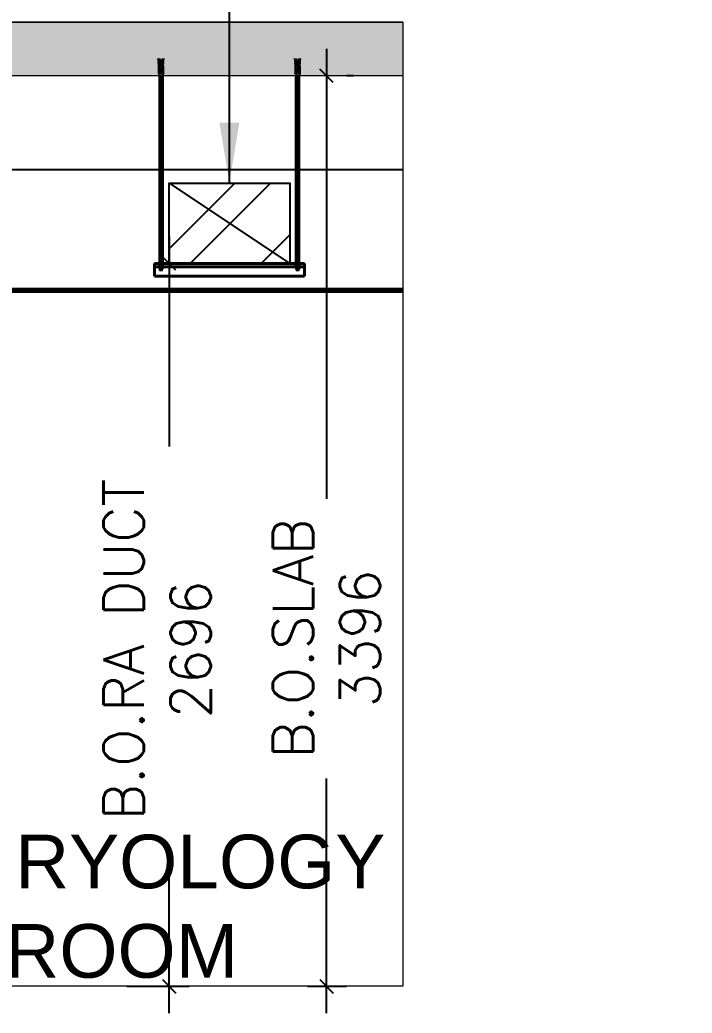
# Model space of a CAD drawing. Header units: millimetres. Extents: x 1327414 to 2139344, y -346496 to -91575.
# Drawn here: x 2136652 to 2139161, y -257392 to -253688 of the extents above; entities that cross this region are included whole.
import ezdxf

# ---------------------------------------------------------------- set-up
doc = ezdxf.new("R2010")
doc.units = ezdxf.units.MM
doc.header["$LTSCALE"] = 600
doc.header["$MEASUREMENT"] = 0
doc.header["$PDMODE"] = 35
doc.layers.add('HTL-COPPER PIPE', color=6, linetype='Continuous')
doc.layers.add('MEP_HVAC_DRAIN_PIPE', color=7, linetype='Continuous')
for name, color, linetype, lineweight in [('M_HVAC_DUCT SUPPORT', 16, 'Continuous', 20), ('MEP_HVAC_RA_DUCT', 1, 'Continuous', 9), ('MEP_HVAC_SUPPLY_AIR_DUCT', 3, 'Continuous', 30)]:
    doc.layers.add(name, color=color, linetype=linetype, lineweight=lineweight)
doc.styles.add('ARIAL', font='arial.ttf')
doc.dimstyles.get("Standard").update_dxf_attribs({"dimscale": 1.5, "dimtxt": 150, "dimasz": 150, "dimexe": 100, "dimexo": 100, "dimgap": 0.25, "dimtad": 0, "dimdec": 0, "dimzin": 0, "dimdsep": 46, "dimtxsty": 'ARIAL', "dimcen": 0.09, "dimdle": 100, "dimclrd": 7, "dimclre": 7, "dimclrt": 7, "dimadec": 0, "dimazin": 0, "dimtfac": 1, "dimtdec": 0, "dimtofl": 0, "dimtmove": 0, "dimatfit": 3, "dimfxl": 0, "dimtolj": 1, "dimtzin": 0, "dimarcsym": 0})
doc.dimstyles.new('TEXT', dxfattribs={"dimscale": 0, "dimtxt": 500, "dimasz": 100, "dimexe": 75, "dimexo": 100, "dimgap": 50, "dimtad": 0, "dimdec": 0, "dimzin": 0, "dimdsep": 46, "dimtxsty": 'ARIAL', "dimblk": 'OBLIQUE', "dimcen": 0.09, "dimdle": 100, "dimclrd": 256, "dimclre": 256, "dimclrt": 6, "dimadec": 0, "dimazin": 0, "dimtfac": 1, "dimtdec": 0, "dimtofl": 0, "dimtmove": 2, "dimatfit": 3, "dimfxl": 0, "dimfrac": 2, "dimtolj": 1, "dimtzin": 0, "dimarcsym": 0})

# ---------------------------------------------------------------- blocks, each defined once
blk = doc.blocks.new('*U187')
at = {"layer": 'M_HVAC_DUCT SUPPORT', "color": 8, "linetype": 'Continuous', "ltscale": 500}
for p, q in [((-73463.1, 602192.4), (-73464.7, 602201.7)), ((-73464.7, 602201.7), (-73461.2, 602198.1)), ((-73463.5, 602192.4), (-73442.3, 602192.4)), ((-73462.6, 602188.6), (-73463.5, 602192.4)), ((-73461.2, 602198.1), (-73457.5, 602200.9)), ((-73458.1, 602173.3), (-73459.6, 602193.5)), ((-73459.1, 602194.3, 51366.3), (-73446.7, 602194.3, 51366.3)), ((-73457.5, 602200.9), (-73455.7, 602197.4)), ((-73455.7, 602197.4), (-73453.4, 602167.7)), ((-73450.1, 602197.4), (-73452.4, 602167.7)), ((-73448.3, 602200.9), (-73450.1, 602197.4)), ((-73444.6, 602198.1), (-73448.3, 602200.9)), ((-73447.7, 602173.3), (-73446.2, 602193.5)), ((-73441.1, 602201.7), (-73444.6, 602198.1)), ((-73443.2, 602188.6), (-73442.3, 602192.4)), ((-73442.7, 602192.4), (-73441.1, 602201.7)), ((-72953.3, 602192.4), (-72955, 602201.7)), ((-72955, 602201.7), (-72951.5, 602198.1)), ((-72953.8, 602192.4), (-72932.6, 602192.4)), ((-72952.9, 602188.6), (-72953.8, 602192.4)), ((-72951.5, 602198.1), (-72947.8, 602200.9)), ((-72948.3, 602173.3), (-72949.9, 602193.5)), ((-72949.4, 602194.3, 51366.3), (-72937, 602194.3, 51366.3)), ((-72947.8, 602200.9), (-72946, 602197.4)), ((-72946, 602197.4), (-72943.7, 602167.7)), ((-72940.4, 602197.4), (-72942.7, 602167.7)), ((-72938.6, 602200.9), (-72940.4, 602197.4)), ((-72934.9, 602198.1), (-72938.6, 602200.9)), ((-72938, 602173.3), (-72936.5, 602193.5)), ((-72931.4, 602201.7), (-72934.9, 602198.1)), ((-72933.5, 602188.6), (-72932.6, 602192.4)), ((-72933, 602192.4), (-72931.4, 602201.7)), ((-73463.5, 602188.6), (-73442.3, 602188.6)), ((-73462.6, 602184.8), (-73463.5, 602188.6)), ((-73463.5, 602184.8), (-73442.3, 602184.8)), ((-73462.6, 602181), (-73463.5, 602184.8)), ((-73463.1, 602181), (-73442.7, 602181)), ((-73462.2, 602177.1), (-73463.1, 602181)), ((-73443.2, 602177.1), (-73462.6, 602177.1)), ((-73461.8, 602173.3), (-73462.6, 602177.1)), ((-73462.2, 602177.1), (-73443.6, 602177.1)), ((-73462.2, 602173.3), (-73443.6, 602173.3)), ((-73462.2, 602145.2), (-73462.2, 602173.3)), ((-73458.9, 602163.1), (-73446.9, 602164)), ((-73458.9, 602163.1), (-73458.1, 602164)), ((-73458.1, 602162.3), (-73458.9, 602163.1)), ((-73458.9, 602161.4), (-73446.9, 602162.3)), ((-73458.9, 602161.4), (-73458.1, 602162.3)), ((-73458.1, 602160.6), (-73458.9, 602161.4)), ((-73458.9, 602159.7), (-73446.9, 602160.6)), ((-73458.9, 602159.7), (-73458.1, 602160.6)), ((-73458.1, 602158.9), (-73458.9, 602159.7)), ((-73458.9, 602158.1), (-73446.9, 602158.9)), ((-73458.9, 602158.1), (-73458.1, 602158.9)), ((-73458.1, 602157.2), (-73458.9, 602158.1)), ((-73458.9, 602156.4), (-73446.9, 602157.2)), ((-73458.9, 602156.4), (-73458.1, 602157.2)), ((-73458.1, 602155.5), (-73458.9, 602156.4)), ((-73458.9, 602154.7), (-73446.9, 602155.5)), ((-73458.9, 602154.7), (-73458.1, 602155.5)), ((-73458.1, 602153.8), (-73458.9, 602154.7)), ((-73458.9, 602153), (-73446.9, 602153.8)), ((-73458.9, 602153), (-73458.1, 602153.8)), ((-73458.1, 602152.1), (-73458.9, 602153)), ((-73458.9, 602151.3), (-73446.9, 602152.1)), ((-73458.9, 602151.3), (-73458.1, 602152.1)), ((-73458.1, 602164), (-73458.1, 602173.3)), ((-73447.7, 602164.8), (-73458.1, 602164.8)), ((-73458.1, 602164), (-73447.7, 602164.8)), ((-73458.1, 602164), (-73447.7, 602164.8)), ((-73458.1, 602162.3), (-73447.7, 602163.1)), ((-73458.1, 602160.6), (-73447.7, 602161.4)), ((-73458.1, 602158.9), (-73447.7, 602159.7)), ((-73458.1, 602157.2), (-73447.7, 602158.1)), ((-73458.1, 602155.5), (-73447.7, 602156.4)), ((-73458.1, 602153.8), (-73447.7, 602154.7)), ((-73458.1, 602152.1), (-73447.7, 602153)), ((-73452.4, 602167.7), (-73453.4, 602167.7)), ((-73447.7, 602164.8), (-73447.7, 602173.3)), ((-73446.9, 602164), (-73447.7, 602164.8)), ((-73447.7, 602163.1), (-73446.9, 602164)), ((-73446.9, 602162.3), (-73447.7, 602163.1)), ((-73447.7, 602161.4), (-73446.9, 602162.3)), ((-73446.9, 602160.6), (-73447.7, 602161.4)), ((-73447.7, 602159.7), (-73446.9, 602160.6)), ((-73446.9, 602158.9), (-73447.7, 602159.7)), ((-73447.7, 602158.1), (-73446.9, 602158.9)), ((-73446.9, 602157.2), (-73447.7, 602158.1)), ((-73447.7, 602156.4), (-73446.9, 602157.2)), ((-73446.9, 602155.5), (-73447.7, 602156.4)), ((-73447.7, 602154.7), (-73446.9, 602155.5)), ((-73446.9, 602153.8), (-73447.7, 602154.7)), ((-73447.7, 602153), (-73446.9, 602153.8)), ((-73446.9, 602152.1), (-73447.7, 602153)), ((-73447.7, 602151.3), (-73446.9, 602152.1)), ((-73444, 602173.3), (-73443.2, 602177.1)), ((-73443.6, 602177.1), (-73442.7, 602181)), ((-73443.6, 602173.3), (-73443.6, 602145.2)), ((-73443.2, 602184.8), (-73442.3, 602188.6)), ((-73443.2, 602181), (-73442.3, 602184.8)), ((-72953.8, 602188.6), (-72932.6, 602188.6)), ((-72952.9, 602184.8), (-72953.8, 602188.6)), ((-72953.8, 602184.8), (-72932.6, 602184.8)), ((-72952.9, 602181), (-72953.8, 602184.8)), ((-72953.3, 602181), (-72933, 602181)), ((-72952.5, 602177.1), (-72953.3, 602181)), ((-72933.5, 602177.1), (-72952.9, 602177.1)), ((-72952.1, 602173.3), (-72952.9, 602177.1)), ((-72952.5, 602177.1), (-72933.9, 602177.1)), ((-72952.5, 602173.3), (-72933.9, 602173.3)), ((-72952.5, 602145.2), (-72952.5, 602173.3)), ((-72949.2, 602163.1), (-72937.2, 602164)), ((-72949.2, 602163.1), (-72948.3, 602164)), ((-72948.3, 602162.3), (-72949.2, 602163.1)), ((-72949.2, 602161.4), (-72937.2, 602162.3)), ((-72949.2, 602161.4), (-72948.3, 602162.3)), ((-72948.3, 602160.6), (-72949.2, 602161.4)), ((-72949.2, 602159.7), (-72937.2, 602160.6)), ((-72949.2, 602159.7), (-72948.3, 602160.6)), ((-72948.3, 602158.9), (-72949.2, 602159.7)), ((-72949.2, 602158.1), (-72937.2, 602158.9)), ((-72949.2, 602158.1), (-72948.3, 602158.9)), ((-72948.3, 602157.2), (-72949.2, 602158.1)), ((-72949.2, 602156.4), (-72937.2, 602157.2)), ((-72949.2, 602156.4), (-72948.3, 602157.2)), ((-72948.3, 602155.5), (-72949.2, 602156.4)), ((-72949.2, 602154.7), (-72937.2, 602155.5)), ((-72949.2, 602154.7), (-72948.3, 602155.5)), ((-72948.3, 602153.8), (-72949.2, 602154.7)), ((-72949.2, 602153), (-72937.2, 602153.8)), ((-72949.2, 602153), (-72948.3, 602153.8)), ((-72948.3, 602152.1), (-72949.2, 602153)), ((-72949.2, 602151.3), (-72937.2, 602152.1)), ((-72949.2, 602151.3), (-72948.3, 602152.1)), ((-72948.3, 602164), (-72948.3, 602173.3)), ((-72938, 602164.8), (-72948.3, 602164.8)), ((-72948.3, 602164), (-72938, 602164.8)), ((-72948.3, 602164), (-72938, 602164.8)), ((-72948.3, 602162.3), (-72938, 602163.1)), ((-72948.3, 602160.6), (-72938, 602161.4)), ((-72948.3, 602158.9), (-72938, 602159.7)), ((-72948.3, 602157.2), (-72938, 602158.1)), ((-72948.3, 602155.5), (-72938, 602156.4)), ((-72948.3, 602153.8), (-72938, 602154.7)), ((-72948.3, 602152.1), (-72938, 602153)), ((-72942.7, 602167.7), (-72943.7, 602167.7)), ((-72938, 602164.8), (-72938, 602173.3)), ((-72937.2, 602164), (-72938, 602164.8)), ((-72938, 602163.1), (-72937.2, 602164)), ((-72937.2, 602162.3), (-72938, 602163.1)), ((-72938, 602161.4), (-72937.2, 602162.3)), ((-72937.2, 602160.6), (-72938, 602161.4)), ((-72938, 602159.7), (-72937.2, 602160.6)), ((-72937.2, 602158.9), (-72938, 602159.7)), ((-72938, 602158.1), (-72937.2, 602158.9)), ((-72937.2, 602157.2), (-72938, 602158.1)), ((-72938, 602156.4), (-72937.2, 602157.2)), ((-72937.2, 602155.5), (-72938, 602156.4)), ((-72938, 602154.7), (-72937.2, 602155.5)), ((-72937.2, 602153.8), (-72938, 602154.7)), ((-72938, 602153), (-72937.2, 602153.8)), ((-72937.2, 602152.1), (-72938, 602153)), ((-72938, 602151.3), (-72937.2, 602152.1)), ((-72934.3, 602173.3), (-72933.5, 602177.1)), ((-72933.9, 602177.1), (-72933, 602181)), ((-72933.9, 602173.3), (-72933.9, 602145.2)), ((-72933.5, 602184.8), (-72932.6, 602188.6)), ((-72933.5, 602181), (-72932.6, 602184.8)), ((-73461.3, 602143.8), (-73461.3, 602137.8)), ((-73444.5, 602143.8), (-73461.3, 602143.8)), ((-73460.3, 602137), (-73461.3, 602137.8)), ((-73445.5, 602137), (-73460.3, 602137)), ((-73459.3, 602147.9), (-73459.3, 602145.2)), ((-73447.3, 602147.9), (-73459.3, 602147.9)), ((-73458.1, 602150.4), (-73458.9, 602151.3)), ((-73458.9, 602149.6), (-73446.9, 602150.4)), ((-73458.9, 602149.6), (-73458.1, 602150.4)), ((-73458.1, 602148.7), (-73458.9, 602149.6)), ((-73458.9, 602147.9), (-73446.9, 602148.7)), ((-73458.9, 602147.9), (-73458.1, 602148.7)), ((-73458.9, 602147.9), (-73458.9, 602147.9)), ((-73458.1, 602150.4), (-73447.7, 602151.3)), ((-73458.1, 602148.7), (-73447.7, 602149.6)), ((-73457.1, 602143.8), (-73457.1, 602137.8)), ((-73448.7, 602143.8), (-73448.7, 602137.8)), ((-73446.9, 602150.4), (-73447.7, 602151.3)), ((-73447.7, 602149.6), (-73446.9, 602150.4)), ((-73446.9, 602148.7), (-73447.7, 602149.6)), ((-73447.7, 602147.9), (-73446.9, 602148.7)), ((-73447.3, 602147.9), (-73447.3, 602145.2)), ((-73445.5, 602137), (-73444.5, 602137.8)), ((-73444.5, 602143.8), (-73444.5, 602137.8)), ((-72951.5, 602143.8), (-72951.5, 602137.8)), ((-72934.8, 602143.8), (-72951.5, 602143.8)), ((-72950.6, 602137), (-72951.5, 602137.8)), ((-72935.8, 602137), (-72950.6, 602137)), ((-72949.6, 602147.9), (-72949.6, 602145.2)), ((-72937.6, 602147.9), (-72949.6, 602147.9)), ((-72948.3, 602150.4), (-72949.2, 602151.3)), ((-72949.2, 602149.6), (-72937.2, 602150.4)), ((-72949.2, 602149.6), (-72948.3, 602150.4)), ((-72948.3, 602148.7), (-72949.2, 602149.6)), ((-72949.2, 602147.9), (-72937.2, 602148.7)), ((-72949.2, 602147.9), (-72948.3, 602148.7)), ((-72949.2, 602147.9), (-72949.2, 602147.9)), ((-72948.3, 602150.4), (-72938, 602151.3)), ((-72948.3, 602148.7), (-72938, 602149.6)), ((-72947.4, 602143.8), (-72947.4, 602137.8)), ((-72939, 602143.8), (-72939, 602137.8)), ((-72937.2, 602150.4), (-72938, 602151.3)), ((-72938, 602149.6), (-72937.2, 602150.4)), ((-72937.2, 602148.7), (-72938, 602149.6)), ((-72938, 602147.9), (-72937.2, 602148.7)), ((-72937.6, 602147.9), (-72937.6, 602145.2)), ((-72935.8, 602137), (-72934.8, 602137.8)), ((-72934.8, 602143.8), (-72934.8, 602137.8))]:
    blk.add_line(p, q, dxfattribs=at)
at = {"layer": 'M_HVAC_DUCT SUPPORT', "color": 8, "lineweight": 40}
for p, q in [((-73457.9, 602137), (-73457.9, 601424.5)), ((-73447.9, 601424.5), (-73447.9, 602137)), ((-72948.2, 602137), (-72948.2, 601424.5)), ((-72943.2, 602137), (-72943.2, 602137)), ((-72943.2, 602137), (-72943.2, 602137)), ((-72938.2, 601424.5), (-72938.2, 602137)), ((-73478, 601437), (-73478, 601437)), ((-73478, 601437), (-73478, 601424.5)), ((-73478, 601389.3), (-73478, 601437)), ((-73478, 601437), (-72918, 601437)), ((-72918, 601437), (-73478, 601437)), ((-73478, 601424.5), (-73478, 601424.5)), ((-73478, 601424.5), (-73478, 601389.3)), ((-72918, 601424.5), (-73478, 601424.5)), ((-72918, 601424.5), (-73478, 601424.5)), ((-73457.9, 601437), (-73462.8, 601437)), ((-73462.8, 601437), (-73457.9, 601437)), ((-73457.9, 601424.5), (-73462.8, 601424.5)), ((-73462.8, 601424.5), (-73457.9, 601424.5)), ((-73448.2, 601437), (-73457.9, 601437)), ((-73457.9, 601437), (-73448.2, 601437)), ((-73448.2, 601424.5), (-73457.9, 601424.5)), ((-73457.9, 601424.5), (-73448.2, 601424.5)), ((-73448.2, 601437), (-73443.3, 601437)), ((-73443.3, 601437), (-73448.2, 601437)), ((-73448.2, 601424.5), (-73443.3, 601424.5)), ((-73443.3, 601424.5), (-73448.2, 601424.5)), ((-72947.9, 601437), (-72952.8, 601437)), ((-72952.8, 601437), (-72947.9, 601437)), ((-72947.9, 601424.5), (-72952.8, 601424.5)), ((-72952.8, 601424.5), (-72947.9, 601424.5)), ((-72938.2, 601437), (-72947.9, 601437)), ((-72947.9, 601437), (-72938.2, 601437)), ((-72938.2, 601424.5), (-72947.9, 601424.5)), ((-72947.9, 601424.5), (-72938.2, 601424.5)), ((-72938.2, 601437), (-72933.3, 601437)), ((-72933.3, 601437), (-72938.2, 601437)), ((-72938.2, 601424.5), (-72933.3, 601424.5)), ((-72933.3, 601424.5), (-72938.2, 601424.5)), ((-72918, 601437), (-72918, 601389.3)), ((-72918, 601424.5), (-72918, 601437)), ((-72918, 601437), (-72918, 601437)), ((-72918, 601389.3), (-72918, 601424.5)), ((-72918, 601424.5), (-72918, 601424.5)), ((-73478, 601389.3), (-73478, 601389.3)), ((-72918, 601389.3), (-73478, 601389.3)), ((-72918, 601389.3), (-73478, 601389.3)), ((-73453, 601390.1), (-73453, 601390.1)), ((-73453, 601390.1), (-73453, 601390.1)), ((-72943, 601390.1), (-72943, 601390.1)), ((-72943, 601390.1), (-72943, 601390.1)), ((-72918, 601389.3), (-72918, 601389.3))]:
    blk.add_line(p, q, dxfattribs=at)
at = {"layer": 'M_HVAC_DUCT SUPPORT', "color": 8}
for p, q in [((-73461.4, 601423.1), (-73461.4, 601417.1)), ((-73444.7, 601423.1), (-73461.4, 601423.1)), ((-73460, 601416.3), (-73461.4, 601417.1)), ((-73446.1, 601416.3), (-73460, 601416.3)), ((-73459.2, 601416.2), (-73457.6, 601416.3)), ((-73459.1, 601416.3), (-73459.2, 601416.2)), ((-73459.2, 601416.2), (-73458.2, 601415.5)), ((-73459, 601414.6), (-73447, 601415.5)), ((-73459, 601414.6), (-73458.2, 601415.5)), ((-73458.2, 601413.8), (-73459, 601414.6)), ((-73459, 601413), (-73447, 601413.8)), ((-73459, 601413), (-73458.2, 601413.8)), ((-73458.2, 601412.1), (-73459, 601413)), ((-73459, 601411.3), (-73447, 601412.1)), ((-73459, 601411.3), (-73458.2, 601412.1)), ((-73458.3, 601410.5), (-73459, 601411.3)), ((-73447.9, 601416.3), (-73458.2, 601416.3)), ((-73458.2, 601415.5), (-73447.9, 601416.3)), ((-73458.2, 601415.5), (-73447.9, 601416.3)), ((-73458.2, 601413.8), (-73447.9, 601414.6)), ((-73458.2, 601412.1), (-73447.9, 601413)), ((-73457.2, 601423.1), (-73457.2, 601417.1)), ((-73457, 601410.5), (-73447.9, 601411.3)), ((-73448.9, 601423.1), (-73448.9, 601417.1)), ((-73447, 601415.5), (-73447.9, 601416.3)), ((-73447.9, 601414.6), (-73447, 601415.5)), ((-73447, 601413.8), (-73447.9, 601414.6)), ((-73447.9, 601413), (-73447, 601413.8)), ((-73447, 601412.1), (-73447.9, 601413)), ((-73447.9, 601411.3), (-73447, 601412.1)), ((-73447.1, 601410.5), (-73447.9, 601411.3)), ((-73446.1, 601416.3), (-73444.7, 601417.1)), ((-73444.7, 601423.1), (-73444.7, 601417.1)), ((-72951.4, 601423.1), (-72951.4, 601417.1)), ((-72934.7, 601423.1), (-72951.4, 601423.1)), ((-72950, 601416.3), (-72951.4, 601417.1)), ((-72936.1, 601416.3), (-72950, 601416.3)), ((-72949.2, 601416.2), (-72947.6, 601416.3)), ((-72949.1, 601416.3), (-72949.2, 601416.2)), ((-72949.2, 601416.2), (-72948.2, 601415.5)), ((-72949, 601414.6), (-72937, 601415.5)), ((-72949, 601414.6), (-72948.2, 601415.5)), ((-72948.2, 601413.8), (-72949, 601414.6)), ((-72949, 601413), (-72937, 601413.8)), ((-72949, 601413), (-72948.2, 601413.8)), ((-72948.2, 601412.1), (-72949, 601413)), ((-72949, 601411.3), (-72937, 601412.1)), ((-72949, 601411.3), (-72948.2, 601412.1)), ((-72948.3, 601410.5), (-72949, 601411.3)), ((-72937.9, 601416.3), (-72948.2, 601416.3)), ((-72948.2, 601415.5), (-72937.9, 601416.3)), ((-72948.2, 601415.5), (-72937.9, 601416.3)), ((-72948.2, 601413.8), (-72937.9, 601414.6)), ((-72948.2, 601412.1), (-72937.9, 601413)), ((-72947.2, 601423.1), (-72947.2, 601417.1)), ((-72947, 601410.5), (-72937.9, 601411.3)), ((-72938.9, 601423.1), (-72938.9, 601417.1)), ((-72937, 601415.5), (-72937.9, 601416.3)), ((-72937.9, 601414.6), (-72937, 601415.5)), ((-72937, 601413.8), (-72937.9, 601414.6)), ((-72937.9, 601413), (-72937, 601413.8)), ((-72937, 601412.1), (-72937.9, 601413)), ((-72937.9, 601411.3), (-72937, 601412.1)), ((-72937.1, 601410.5), (-72937.9, 601411.3)), ((-72936.1, 601416.3), (-72934.7, 601417.1)), ((-72934.7, 601423.1), (-72934.7, 601417.1)), ((-73458.3, 601410.5), (-73447.1, 601410.5)), ((-72948.3, 601410.5), (-72937.1, 601410.5))]:
    blk.add_line(p, q, dxfattribs=at)
at = {"layer": 'M_HVAC_DUCT SUPPORT', "color": 8, "linetype": 'Continuous', "ltscale": 500}
for points in [[(-73442.9, 602143.8), (-73462.9, 602143.8), (-73462.9, 602145.2), (-73442.9, 602145.2)], [(-72933.2, 602143.8), (-72953.2, 602143.8), (-72953.2, 602145.2), (-72933.2, 602145.2)]]:
    blk.add_lwpolyline(points, close=True, dxfattribs=at)
at = {"layer": 'M_HVAC_DUCT SUPPORT', "color": 8}
for points in [[(-73443, 601423.1), (-73463.1, 601423.1), (-73463.1, 601424.5), (-73443, 601424.5)], [(-72933, 601423.1), (-72953.1, 601423.1), (-72953.1, 601424.5), (-72933, 601424.5)]]:
    blk.add_lwpolyline(points, close=True, dxfattribs=at)
at = {"layer": 'M_HVAC_DUCT SUPPORT', "color": 8, "linetype": 'Continuous', "ltscale": 500}
for centre, radius, start, end in [((-73458.8, 602193.5, 51366.3), 0.846, 110.7967, 184.4577), ((-73447, 602193.5, 51366.3), 0.846, 355.5423, 69.2033), ((-72949.1, 602193.5, 51366.3), 0.846, 110.7967, 184.4577), ((-72937.3, 602193.5, 51366.3), 0.846, 355.5423, 69.2033), ((-73459.2, 602140.1), 3.11, 227.7922, 312.2078), ((-73452.9, 602148.3), 11.3, 248.2539, 291.7739), ((-73446.6, 602140.1), 3.11, 227.7922, 312.2078), ((-72949.5, 602140.1), 3.11, 227.7922, 312.2078), ((-72943.2, 602148.3), 11.3, 248.2539, 291.7739), ((-72936.9, 602140.1), 3.11, 227.7922, 312.2078)]:
    blk.add_arc(centre, radius, start, end, dxfattribs=at)
at = {"layer": 'M_HVAC_DUCT SUPPORT', "color": 8}
for centre, radius, start, end in [((-73459.3, 601419.4, -8.6), 3.02, 230.7942, 312.8278), ((-73453.1, 601427.6, -8.6), 11.3, 248.2539, 291.7739), ((-73446.8, 601419.4, -8.6), 3.02, 227.1722, 309.2058), ((-72949.3, 601419.4, -8.6), 3.02, 230.7942, 312.8278), ((-72943.1, 601427.6, -8.6), 11.3, 248.2539, 291.7739), ((-72936.8, 601419.4, -8.6), 3.02, 227.1722, 309.2058)]:
    blk.add_arc(centre, radius, start, end, dxfattribs=at)
blk = doc.blocks.new('_Oblique')
at = {"color": 0, "linetype": 'ByBlock', "lineweight": -2}
blk.add_line((-0.5, -0.5), (0.5, 0.5), dxfattribs=at)
blk = doc.blocks.new('*D203')
at = {"layer": 'Defpoints', "color": 0, "linetype": 'ByBlock', "transparency": 16777216}
for p in [(2137208.7, -254596), (2137208.7, -254596), (2136950.7, -257292)]:
    blk.add_point(p, dxfattribs=at)
at = {"layer": 'HTL-COPPER PIPE', "color": 8, "linetype": 'ByBlock', "lineweight": -2, "transparency": 16777216}
for p, q in [((2137208.7, -254496), (2137208.7, -255278.5)), ((2137208.7, -257392), (2137208.7, -256793))]:
    blk.add_line(p, q, dxfattribs=at)
at = {"layer": 'HTL-COPPER PIPE', "color": 253, "linetype": 'ByBlock', "lineweight": -2, "transparency": 16777216}
for p, q in [((2137308.7, -254596), (2137283.7, -254596)), ((2137050.7, -257292), (2137283.7, -257292))]:
    blk.add_line(p, q, dxfattribs=at)
at = {"layer": 'HTL-COPPER PIPE', "color": 8, "linetype": 'ByBlock', "lineweight": -2, "transparency": 16777216, "xscale": 50, "yscale": 50, "zscale": 50}
for p, rotation in [((2137208.7, -254596), 90), ((2137208.7, -257292), 270)]:
    blk.add_blockref('_Oblique', p, dxfattribs=dict(at, rotation=rotation))
at = {"layer": 'HTL-COPPER PIPE', "color": 8, "linetype": 'ByBlock', "lineweight": 0, "transparency": 16777216, "insert": (2137164.2, -256035.8), "char_height": 200, "attachment_point": 5, "rotation": 90, "style": 'ARIAL'}
blk.add_mtext('\\A1;{\\Fromans|c0;\\H0.75011x;\\C7;B.O.\\C1;RA\\C7; DUCT\\P2696}', dxfattribs=at)
blk = doc.blocks.new('*D204')
at = {"layer": 'Defpoints', "color": 0, "linetype": 'ByBlock', "transparency": 16777216}
for p in [(2137796.4, -253896), (2137796.4, -253896), (2137625.1, -257292)]:
    blk.add_point(p, dxfattribs=at)
at = {"layer": 'HTL-COPPER PIPE', "color": 8, "linetype": 'ByBlock', "lineweight": -2, "transparency": 16777216}
for p, q in [((2137796.4, -253796), (2137796.4, -255473.4)), ((2137796.4, -257392), (2137796.4, -256516.3))]:
    blk.add_line(p, q, dxfattribs=at)
at = {"layer": 'HTL-COPPER PIPE', "color": 253, "linetype": 'ByBlock', "lineweight": -2, "transparency": 16777216}
for p, q in [((2137896.4, -253896), (2137871.4, -253896)), ((2137725.1, -257292), (2137871.4, -257292))]:
    blk.add_line(p, q, dxfattribs=at)
at = {"layer": 'HTL-COPPER PIPE', "color": 8, "linetype": 'ByBlock', "lineweight": -2, "transparency": 16777216, "xscale": 50, "yscale": 50, "zscale": 50}
for p, rotation in [((2137796.4, -253896), 90), ((2137796.4, -257292), 270)]:
    blk.add_blockref('_Oblique', p, dxfattribs=dict(at, rotation=rotation))
at = {"layer": 'HTL-COPPER PIPE', "color": 8, "linetype": 'ByBlock', "lineweight": 0, "transparency": 16777216, "insert": (2137796.4, -255994.8), "char_height": 200, "attachment_point": 5, "rotation": 90, "style": 'ARIAL'}
blk.add_mtext('\\A1;{\\Fromans|c0;\\H0.75x;\\C7;B.O.SLAB\\P3396}', dxfattribs=at)

msp = doc.modelspace()

# ---------------------------------------------------------------- hatches: boundary and pattern name
at = {"layer": 'MEP_HVAC_DRAIN_PIPE', "lineweight": 0}
h = msp.add_hatch(dxfattribs=at)
h.set_pattern_fill('AR-CONC', color=8, scale=50)
h.set_pattern_definition([(50, (645042.12, -13380.07), (358.63009, -31.37607), [37.5, -412.5]), (355, (645042.12, -13380.07), (-69.37567, 376.09607), [30, -330]), (100.451444, (645072, -13382.7), (289.25442, 344.719995), [31.8701, -350.57106]), (46.1842, (645042.1, -13280.07), (533.62067, -82.75964), [56.25, -618.75]), (96.635635, (645086.6, -13286.97), (467.33097, 487.0593), [47.80517, -525.85688]), (351.184164, (645042.1, -13280.07), (467.33097, 487.0593), [45, -495]), (21, (645092.12, -13305.07), (298.453526, -201.309445), [37.5, -412.5]), (326, (645092.12, -13305.07), (121.65767, 362.57502), [30, -330]), (71.451445, (645117, -13321.85), (420.11119, 161.26558), [31.870095, -350.57106]), (37.5, (645042.12, -13380.07), (6.079928, 166.446927), [0, -326, 0, -335, 0, -331.25]), (7.5, (645042.12, -13380.07), (131.534769, 197.205856), [0, -191, 0, -318.5, 0, -126.25]), (327.5, (644930.62, -13380.07), (266.911218, -11.277436), [0, -125, 0, -390, 0, -517.5]), (317.5, (644880.62, -13380.07), (291.593085, 50.05249), [0, -162.5, 0, -259, 0, -367.5])])
h.paths.add_polyline_path([(2126826.3, -253696), (2138081.1, -253696), (2138081.1, -253896), (2126826.3, -253896)])
at = {"layer": 'MEP_HVAC_RA_DUCT', "lineweight": -2}
h = msp.add_hatch(dxfattribs=at)
h.set_pattern_fill('ANSI32', color=8, scale=750)
h.set_pattern_definition([(45, (-42177.58, 16594.6), (-198.873782, 198.873782), []), (45, (-42045, 16594.6), (-198.873782, 198.873782), [])])
h.paths.add_polyline_path([(2137658.7, -254596), (2137208.7, -254596), (2137208.7, -254296), (2137658.7, -254296)])

# ---------------------------------------------------------------- linework, layer by layer
at = {"layer": 'HTL-COPPER PIPE', "color": 8, "linetype": 'ByBlock', "lineweight": 0}
msp.add_line((2138081.1, -253696, 204675.5), (2138081.1, -257292, 204675.5), dxfattribs=at)
at = {"layer": 'HTL-COPPER PIPE', "color": 8, "linetype": 'ByBlock', "lineweight": 0, "elevation": 204675.5}
for points in [[(2138081.1, -253696), (2126826.3, -253696)], [(2138081.1, -253896), (2126826.3, -253896)], [(2138081.1, -257292), (2126826.3, -257292)]]:
    msp.add_lwpolyline(points, dxfattribs=at)
msp.add_lwpolyline([(2126826.3, -253696), (2138081.1, -253696), (2138081.1, -253896), (2126826.3, -253896)], close=True, dxfattribs=at)
at = {"layer": 'MEP_HVAC_RA_DUCT', "color": 8, "lineweight": -2, "elevation": 204675.5}
msp.add_lwpolyline([(2126826.3, -254246), (2138081.1, -254246)], dxfattribs=at)
at = {"layer": 'MEP_HVAC_RA_DUCT', "lineweight": -2, "elevation": 204675.5}
msp.add_lwpolyline([(2137658.7, -254596), (2137208.7, -254596), (2137208.7, -254296), (2137658.7, -254296)], close=True, dxfattribs=at)
msp.add_lwpolyline([(2137208.7, -254296), (2137658.7, -254596)], dxfattribs=at)
at = {"layer": 'MEP_HVAC_SUPPLY_AIR_DUCT', "color": 61, "lineweight": -2, "true_color": 0xe5e878, "const_width": 20, "elevation": 204675.5}
msp.add_lwpolyline([(2126826.3, -254696), (2138081.1, -254696)], dxfattribs=at)

# ---------------------------------------------------------------- block references
at = {"layer": 'M_HVAC_DUCT SUPPORT', "lineweight": 0}
msp.add_blockref('*U187', (2210631.6, -856033, 204675.5), dxfattribs=at)

# ---------------------------------------------------------------- texts
at = {"layer": 'MEP_HVAC_DRAIN_PIPE', "lineweight": 0, "insert": (2136404.8, -256726.5, 204675.5), "char_height": 200, "attachment_point": 1, "style": 'ARIAL'}
msp.add_mtext_dynamic_manual_height_columns('\\pi-376.10639;{\\C8;EMBRYOLOGY \\P\\pi192.37928;ROOM}', width=1210.816, gutter_width=1375, heights=[0], dxfattribs=at)

# ---------------------------------------------------------------- dimensions: what is measured, and where the dimension line sits
at = {"layer": 'HTL-COPPER PIPE', "color": 7, "linetype": 'ByBlock', "lineweight": 0}
for base, p1, p2, text, picture, middle in [((2137796.4, -253896, 204675.5), (2137625.1, -257292, 204675.5), (2137796.4, -253896, 204675.5), '{\\Fromans|c0;\\H0.75x;\\C7;B.O.SLAB\\P<>}', '*D204', (2137796.4, -255994.8, 204675.5)), ((2137208.7, -254596, 204675.5), (2136950.7, -257292, 204675.5), (2137208.7, -254596, 204675.5), '{\\Fromans|c0;\\H0.75011x;\\C7;B.O.\\C1;RA\\C7; DUCT\\P<>}', '*D203', (2137164.2, -256035.8, 204675.5))]:
    dim = msp.add_linear_dim(base=base, p1=p1, p2=p2, angle=90, text=text, dimstyle='TEXT', override={"dimscale": 1, "dimtxt": 200, "dimasz": 50, "dimclrd": 8, "dimclre": 253, "dimclrt": 8}, dxfattribs=at)
    dim.commit()
    dim.dimension.update_dxf_attribs({"geometry": picture, "text_midpoint": middle, "dimtype": 160})

# ---------------------------------------------------------------- leaders
at = {"layer": 'MEP_HVAC_DRAIN_PIPE', "lineweight": 0}
msp.add_leader([(2137433.7, -254296, 204675.5), (2137433.7, -253020.5, 204675.5), (2139160.8, -253020.5, 204675.5)], dimstyle='Standard', override={"dimgap": 0.25, "dimtad": 0}, dxfattribs=at)

doc.saveas('drawing.dxf')
